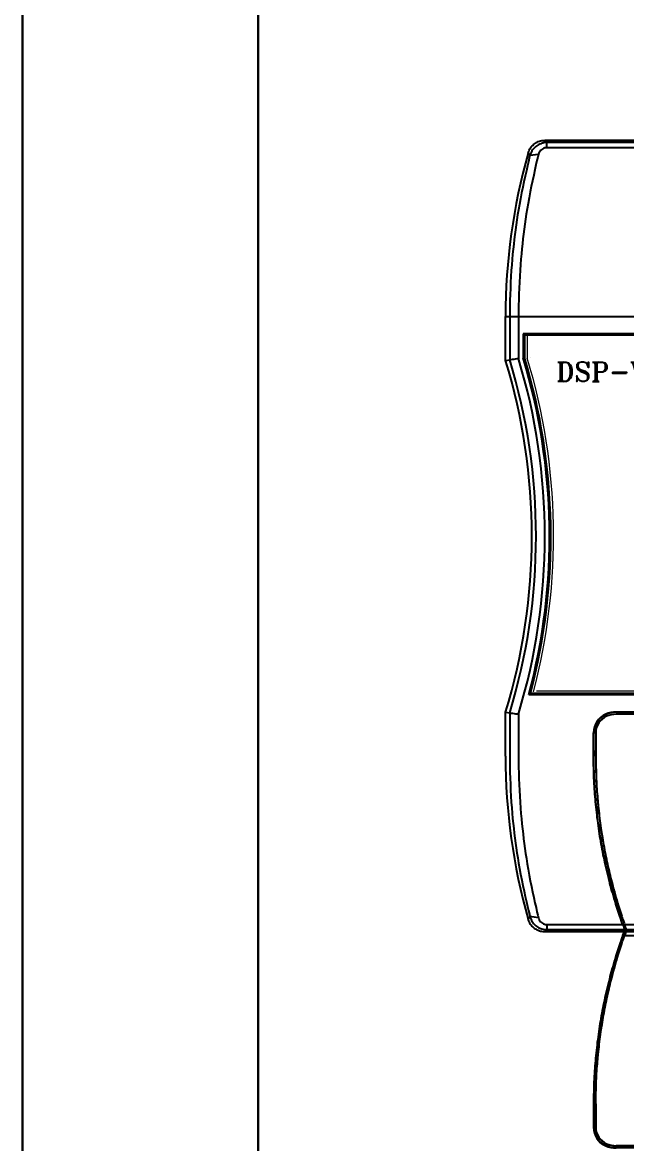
# Model space of a CAD drawing. Header units: millimetres. Extents: x 107 to 2900, y 85 to 3996.
# Drawn here: x 1027.7 to 1069.2, y 2928.8 to 3006.3 of the extents above; entities that cross this region are included whole.
import ezdxf
from ezdxf.lldxf.tags import DXFTag

# ---------------------------------------------------------------- set-up
doc = ezdxf.new("R2010")
doc.units = ezdxf.units.MM
doc.layers.add('2', color=7, linetype='Continuous')
doc.layers.add('DEFAULT_2', color=8, linetype='HIDDEN')
doc.styles.add('STYLE2', font='romant.shx')
tags = doc.linetypes.add('HIDDEN', pattern=[0.375, 0.25, -0.125]).pattern_tags.tags
tags[6:7] = [DXFTag(74, 4), DXFTag(75, 0), DXFTag(340, '0'), DXFTag(46, 1.0), DXFTag(50, 0.0), DXFTag(44, 0.0), DXFTag(45, 0.0)]
tags[4:5] = [DXFTag(74, 4), DXFTag(75, 0), DXFTag(340, '0'), DXFTag(46, 1.0), DXFTag(50, 0.0), DXFTag(44, 0.0), DXFTag(45, 0.0)]

msp = doc.modelspace()

# ---------------------------------------------------------------- linework, layer by layer
at = {"color": 0, "lineweight": 30}
for p, q in [((1027.699, 3035.344), (1027.699, 2928.723)), ((1043.894, 3019.149), (1043.894, 2986.758)), ((1043.894, 2986.758), (1043.894, 2928.723))]:
    msp.add_line(p, q, dxfattribs=at)
at = {"color": 7, "linetype": 'Continuous'}
for p, q in [((1063.597, 2998.193), (1130.718, 2998.193)), ((1130.599, 2998.036), (1063.717, 2998.036)), ((1063.717, 2997.683), (1063.717, 2998.036)), ((1063.143, 2997.221), (1062.562, 2997.142)), ((1130.599, 2997.683), (1063.717, 2997.683)), ((1060.88, 2986.089), (1133.435, 2986.089)), ((1060.88, 2983.066), (1060.88, 2986.089)), ((1061.167, 2986.089), (1061.167, 2983.109)), ((1061.771, 2986.089), (1061.771, 2983.199)), ((1132.226, 2984.88), (1062.09, 2984.88)), ((1062.09, 2984.88), (1062.09, 2983.246)), ((1132.213, 2984.867), (1062.102, 2984.867)), ((1062.102, 2984.867), (1062.102, 2983.248)), ((1132.135, 2984.789), (1062.18, 2984.789)), ((1062.18, 2984.789), (1062.18, 2983.259)), ((1060.88, 2983.066), (1061.167, 2983.109)), ((1062.487, 2960.102), (1062.503, 2960.115)), ((1062.487, 2960.102), (1079.206, 2960.102)), ((1079.208, 2960.115), (1062.503, 2960.115)), ((1062.605, 2960.193), (1079.22, 2960.193)), ((1060.88, 2958.881), (1061.167, 2958.838)), ((1060.88, 2955.858), (1060.88, 2958.881)), ((1061.167, 2958.838), (1061.167, 2955.858)), ((1061.771, 2958.748), (1061.771, 2955.858)), ((1067.763, 2958.743), (1067.771, 2958.723)), ((1068.486, 2958.893), (1068.486, 2958.872)), ((1079.019, 2958.893), (1068.486, 2958.893)), ((1079.016, 2958.872), (1068.486, 2958.872)), ((1078.996, 2958.743), (1068.486, 2958.743)), ((1066.927, 2955.858), (1066.927, 2957.467)), ((1066.948, 2957.484), (1067.085, 2957.484)), ((1067.076, 2955.858), (1067.076, 2957.467)), ((1066.948, 2955.858), (1066.948, 2956.241)), ((1068.472, 2945.75), (1068.582, 2945.75)), ((1068.601, 2945.342), (1068.714, 2945.342)), ((1068.65, 2945.168), (1068.74, 2945.259)), ((1068.74, 2944.885), (1068.741, 2945.259)), ((1063.143, 2944.751), (1062.562, 2944.829)), ((1130.719, 2943.777), (1063.597, 2943.777)), ((1063.717, 2944.289), (1063.717, 2943.936)), ((1063.717, 2944.289), (1068.935, 2944.289)), ((1063.717, 2943.936), (1069.07, 2943.936)), ((1068.925, 2944.352), (1069.044, 2944.352)), ((1068.954, 2944.282), (1068.965, 2944.275)), ((1068.967, 2944.268), (1069.061, 2944.268)), ((1069.056, 2944.023), (1069.158, 2944.023)), ((1069.056, 2943.795), (1069.158, 2943.795)), ((1069.061, 2944.289), (1125.254, 2944.289)), ((1069.108, 2943.935), (1125.207, 2943.935)), ((1069.108, 2943.882), (1125.207, 2943.882)), ((1068.74, 2942.933), (1068.741, 2942.559)), ((1068.925, 2943.466), (1069.044, 2943.466)), ((1068.954, 2943.535), (1068.965, 2943.543)), ((1068.967, 2943.549), (1069.061, 2943.549)), ((1069.061, 2943.529), (1125.254, 2943.529)), ((1068.601, 2942.476), (1068.714, 2942.476)), ((1068.65, 2942.649), (1068.74, 2942.559)), ((1068.472, 2942.068), (1068.582, 2942.068)), ((1066.927, 2931.96), (1066.927, 2930.351)), ((1066.948, 2931.96), (1066.948, 2931.577)), ((1067.076, 2931.96), (1067.076, 2930.351)), ((1066.948, 2930.334), (1067.085, 2930.334)), ((1067.763, 2929.075), (1067.771, 2929.095)), ((1078.996, 2929.075), (1068.486, 2929.075)), ((1079.016, 2928.946), (1068.486, 2928.946)), ((1068.486, 2928.925), (1068.486, 2928.946)), ((1079.019, 2928.925), (1068.486, 2928.925))]:
    msp.add_line(p, q, dxfattribs=at)
at = {"color": 7, "lineweight": 20}
for p, q in [((1062.38, 2984.734), (1062.38, 2983.214)), ((1132.131, 2984.789), (1062.6, 2984.789)), ((1063.021, 2960.342), (1079.536, 2960.342))]:
    msp.add_line(p, q, dxfattribs=at)
at = {"color": 7, "linetype": 'Continuous'}
for centre, radius, start, end in [((1102.175, 2986.089), 41.295, 164.22695, 180), ((1021.479, 2970.973), 42.106, 343.12119, 16.87881), ((1021.479, 2970.973), 42.424, 345.15231, 16.81483), ((1021.479, 2970.973), 42.437, 345.17453, 16.8123), ((1021.479, 2970.973), 42.515, 345.3111, 16.79676), ((1021.479, 2970.973), 41.215, 342.93847, 17.06153), ((1021.479, 2970.973), 41.502, 342.99797, 17.00203), ((1068.317, 2957.467), 1.391, 113.48558, 180), ((1068.317, 2957.467), 1.37, 113.48558, 179.29354), ((1068.317, 2957.467), 1.241, 113.48558, 180), ((1068.486, 2957.079), 1.814, 90, 113.48558), ((1068.486, 2957.079), 1.793, 90, 113.48558), ((1068.486, 2957.079), 1.664, 90, 113.48558), ((1102.016, 2955.858), 41.136, 180, 195.80199), ((1068.317, 2930.351), 1.391, 180, 246.51442), ((1068.317, 2930.351), 1.37, 180.70646, 246.51442), ((1068.317, 2930.351), 1.241, 180, 246.51442), ((1068.486, 2930.739), 1.814, 246.51442, 270), ((1068.486, 2930.739), 1.793, 246.51442, 270), ((1068.486, 2930.739), 1.664, 246.51442, 270)]:
    msp.add_arc(centre, radius, start, end, dxfattribs=at)
for points, knots in [([(1062.435, 2997.314), (1062.448, 2997.359), (1062.554, 2997.633), (1062.736, 2997.849), (1063.001, 2998.049), (1063.258, 2998.166), (1063.551, 2998.193), (1063.597, 2998.193)], [0, 0, 0, 0, 0.309164, 0.624186, 0.935247, 1.250962, 1.560138, 1.560138, 1.560138, 1.560138]), ([(1063.717, 2998.036), (1063.701, 2998.036), (1063.513, 2998.029), (1063.308, 2997.974), (1063.012, 2997.826), (1062.776, 2997.591), (1062.641, 2997.388), (1062.569, 2997.169), (1062.562, 2997.142)], [0, 0, 0, 0, 0.107339, 0.420753, 0.738533, 1.059898, 1.384726, 1.56634, 1.56634, 1.56634, 1.56634]), ([(1063.717, 2998.036), (1063.708, 2998.048), (1063.657, 2998.115), (1063.606, 2998.182), (1063.597, 2998.193)], [0, 0, 0, 0, 0.0990278, 0.1979025, 0.1979025, 0.1979025, 0.1979025]), ([(1062.562, 2997.142), (1062.464, 2996.761), (1061.878, 2994.27), (1061.511, 2991.716), (1061.22, 2989.109), (1061.167, 2986.499), (1061.167, 2986.089)], [0, 0, 0, 0, 2.624806, 5.53348, 8.432124, 11.168098, 11.168098, 11.168098, 11.168098]), ([(1063.143, 2997.221), (1063.047, 2996.836), (1062.471, 2994.328), (1062.109, 2991.755), (1061.823, 2989.13), (1061.771, 2986.502), (1061.771, 2986.089)], [0, 0, 0, 0, 2.640731, 5.568432, 8.487018, 11.242263, 11.242263, 11.242263, 11.242263]), ([(1062.562, 2997.142), (1062.552, 2997.155), (1062.498, 2997.228), (1062.445, 2997.301), (1062.435, 2997.314)], [0, 0, 0, 0, 0.1068289, 0.2134868, 0.2134868, 0.2134868, 0.2134868]), ([(1063.717, 2997.683), (1063.709, 2997.683), (1063.615, 2997.68), (1063.512, 2997.651), (1063.365, 2997.574), (1063.248, 2997.452), (1063.181, 2997.347), (1063.147, 2997.234), (1063.143, 2997.221)], [0, 0, 0, 0, 0.0536882, 0.2104123, 0.3699362, 0.5325342, 0.6984454, 0.7918274, 0.7918274, 0.7918274, 0.7918274]), ([(1061.167, 2983.109), (1061.197, 2983.113), (1061.39, 2983.142), (1061.547, 2983.166), (1061.741, 2983.194), (1061.771, 2983.199)], [0, 0, 0, 0, 0.2029649, 0.4064492, 0.6104534, 0.6104534, 0.6104534, 0.6104534]), ([(1061.167, 2958.838), (1061.197, 2958.834), (1061.39, 2958.805), (1061.547, 2958.781), (1061.741, 2958.753), (1061.771, 2958.748)], [0, 0, 0, 0, 0.2029649, 0.4064492, 0.6104534, 0.6104534, 0.6104534, 0.6104534]), ([(1066.939, 2957.467), (1066.939, 2957.468), (1066.938, 2957.474), (1066.942, 2957.475), (1066.942, 2957.475)], [0, 0, 0, 0, 0.007391104, 0.009223005, 0.009223005, 0.009223005, 0.009223005]), ([(1066.948, 2957.484), (1066.947, 2957.484), (1066.944, 2957.481), (1066.942, 2957.478), (1066.941, 2957.478)], [0, 0, 0, 0, 0.004632051, 0.009261733, 0.009261733, 0.009261733, 0.009261733]), ([(1061.167, 2955.858), (1061.167, 2955.447), (1061.221, 2952.831), (1061.514, 2950.216), (1061.883, 2947.672), (1062.466, 2945.203), (1062.562, 2944.829)], [0, 0, 0, 0, 2.740306, 5.64973, 8.569667, 11.14446, 11.14446, 11.14446, 11.14446]), ([(1061.771, 2955.858), (1061.771, 2955.444), (1061.824, 2952.81), (1062.112, 2950.176), (1062.475, 2947.616), (1063.049, 2945.128), (1063.143, 2944.751)], [0, 0, 0, 0, 2.759446, 5.688709, 8.627554, 11.217795, 11.217795, 11.217795, 11.217795]), ([(1068.935, 2944.289), (1068.86, 2944.498), (1068.414, 2945.807), (1068.061, 2947.077), (1067.702, 2948.549), (1067.423, 2949.984), (1067.202, 2951.427), (1067.044, 2952.93), (1066.948, 2954.247), (1066.927, 2955.634), (1066.927, 2955.858)], [0, 0, 0, 0, 1.479932, 2.956353, 4.429355, 5.898619, 7.364781, 8.832871, 10.308865, 11.798847, 11.798847, 11.798847, 11.798847]), ([(1068.472, 2945.75), (1068.408, 2945.959), (1068.025, 2947.268), (1067.731, 2948.535), (1067.439, 2950.01), (1067.223, 2951.433), (1067.065, 2952.936), (1066.969, 2954.249), (1066.948, 2955.635), (1066.948, 2955.858)], [0, 0, 0, 0, 1.458089, 2.915822, 4.373722, 5.833182, 7.298035, 8.772224, 10.25974, 10.25974, 10.25974, 10.25974]), ([(1067.076, 2955.858), (1067.076, 2955.633), (1067.098, 2954.232), (1067.195, 2952.9), (1067.354, 2951.38), (1067.576, 2949.931), (1067.853, 2948.503), (1068.205, 2947.049), (1068.551, 2945.793), (1068.988, 2944.497), (1069.061, 2944.289)], [0, 0, 0, 0, 1.499735, 2.996607, 4.485017, 5.959283, 7.418143, 8.870017, 10.325201, 11.793495, 11.793495, 11.793495, 11.793495]), ([(1062.562, 2944.829), (1062.552, 2944.816), (1062.498, 2944.742), (1062.444, 2944.669), (1062.435, 2944.656)], [0, 0, 0, 0, 0.1071626, 0.2141514, 0.2141514, 0.2141514, 0.2141514]), ([(1063.597, 2943.777), (1063.55, 2943.777), (1063.258, 2943.805), (1063.001, 2943.921), (1062.736, 2944.122), (1062.554, 2944.337), (1062.448, 2944.611), (1062.435, 2944.656)], [0, 0, 0, 0, 0.309042, 0.624126, 0.935075, 1.250486, 1.559533, 1.559533, 1.559533, 1.559533]), ([(1062.562, 2944.829), (1062.566, 2944.811), (1062.625, 2944.621), (1062.738, 2944.431), (1062.963, 2944.183), (1063.249, 2944.021), (1063.473, 2943.947), (1063.692, 2943.936), (1063.717, 2943.936)], [0, 0, 0, 0, 0.119583, 0.444522, 0.765966, 1.08377, 1.398057, 1.565766, 1.565766, 1.565766, 1.565766]), ([(1063.143, 2944.751), (1063.145, 2944.742), (1063.174, 2944.644), (1063.229, 2944.546), (1063.34, 2944.417), (1063.483, 2944.333), (1063.595, 2944.295), (1063.704, 2944.289), (1063.717, 2944.289)], [0, 0, 0, 0, 0.0615281, 0.2277815, 0.3907053, 0.5504435, 0.7076621, 0.7915316, 0.7915316, 0.7915316, 0.7915316]), ([(1068.763, 2944.814), (1068.754, 2944.842), (1068.705, 2944.991), (1068.658, 2945.14), (1068.651, 2945.164)], [0, 0, 0, 0, 0.1993276, 0.3677964, 0.3677964, 0.3677964, 0.3677964]), ([(1063.717, 2943.936), (1063.708, 2943.924), (1063.657, 2943.857), (1063.606, 2943.789), (1063.597, 2943.777)], [0, 0, 0, 0, 0.0993738, 0.1985982, 0.1985982, 0.1985982, 0.1985982]), ([(1068.954, 2944.282), (1068.95, 2944.285), (1068.939, 2944.316), (1068.929, 2944.346), (1068.927, 2944.352)], [0, 0, 0, 0, 0.02894416, 0.07503897, 0.07503897, 0.07503897, 0.07503897]), ([(1069.19, 2943.936), (1069.184, 2943.953), (1069.142, 2944.066), (1069.108, 2944.158), (1069.067, 2944.271), (1069.061, 2944.289)], [0, 0, 0, 0, 0.1254027, 0.2508593, 0.3763696, 0.3763696, 0.3763696, 0.3763696]), ([(1069.19, 2943.882), (1069.184, 2943.865), (1069.142, 2943.752), (1069.108, 2943.66), (1069.067, 2943.546), (1069.061, 2943.529)], [0, 0, 0, 0, 0.1254027, 0.2508593, 0.3763696, 0.3763696, 0.3763696, 0.3763696]), ([(1069.083, 2943.9), (1069.085, 2943.903), (1069.096, 2943.918), (1069.106, 2943.933), (1069.108, 2943.935)], [0, 0, 0, 0, 0.02182791, 0.043651, 0.043651, 0.043651, 0.043651]), ([(1069.083, 2943.918), (1069.085, 2943.915), (1069.096, 2943.9), (1069.106, 2943.885), (1069.108, 2943.882)], [0, 0, 0, 0, 0.02182791, 0.043651, 0.043651, 0.043651, 0.043651]), ([(1068.935, 2943.529), (1068.86, 2943.32), (1068.414, 2942.011), (1068.061, 2940.741), (1067.702, 2939.269), (1067.423, 2937.834), (1067.202, 2936.391), (1067.044, 2934.888), (1066.948, 2933.571), (1066.927, 2932.183), (1066.927, 2931.96)], [0, 0, 0, 0, 1.479932, 2.956353, 4.429355, 5.898619, 7.364781, 8.832871, 10.308865, 11.798847, 11.798847, 11.798847, 11.798847]), ([(1067.076, 2931.96), (1067.076, 2932.185), (1067.098, 2933.586), (1067.195, 2934.917), (1067.354, 2936.438), (1067.576, 2937.887), (1067.853, 2939.314), (1068.205, 2940.769), (1068.551, 2942.025), (1068.988, 2943.321), (1069.061, 2943.529)], [0, 0, 0, 0, 1.499735, 2.996607, 4.485017, 5.959283, 7.418143, 8.870017, 10.325201, 11.793495, 11.793495, 11.793495, 11.793495]), ([(1068.763, 2943.004), (1068.754, 2942.975), (1068.705, 2942.827), (1068.658, 2942.678), (1068.651, 2942.653)], [0, 0, 0, 0, 0.1993276, 0.3677964, 0.3677964, 0.3677964, 0.3677964]), ([(1068.954, 2943.535), (1068.95, 2943.533), (1068.939, 2943.502), (1068.929, 2943.472), (1068.927, 2943.465)], [0, 0, 0, 0, 0.02894416, 0.07503897, 0.07503897, 0.07503897, 0.07503897]), ([(1068.472, 2942.068), (1068.408, 2941.859), (1068.025, 2940.55), (1067.731, 2939.283), (1067.439, 2937.808), (1067.223, 2936.385), (1067.065, 2934.882), (1066.969, 2933.569), (1066.948, 2932.183), (1066.948, 2931.96)], [0, 0, 0, 0, 1.458089, 2.915822, 4.373722, 5.833182, 7.298035, 8.772224, 10.25974, 10.25974, 10.25974, 10.25974]), ([(1066.939, 2930.351), (1066.939, 2930.349), (1066.938, 2930.344), (1066.942, 2930.342), (1066.942, 2930.342)], [0, 0, 0, 0, 0.007391104, 0.009223005, 0.009223005, 0.009223005, 0.009223005]), ([(1066.948, 2930.334), (1066.947, 2930.334), (1066.944, 2930.337), (1066.942, 2930.34), (1066.941, 2930.34)], [0, 0, 0, 0, 0.004632051, 0.009261733, 0.009261733, 0.009261733, 0.009261733])]:
    msp.add_open_spline(points, degree=3, knots=knots, dxfattribs=at)
at = {"color": 7, "lineweight": 20}
msp.add_open_spline([(1062.801, 2960.287), (1064.777, 2967.822), (1064.631, 2975.756), (1062.38, 2983.214)], degree=3, dxfattribs=at)
at = {"color": 7, "linetype": 'Continuous'}
for points in [[(1068.606, 2945.326), (1068.586, 2945.389), (1068.492, 2945.686), (1068.472, 2945.75)], [(1068.618, 2945.276), (1068.616, 2945.284), (1068.607, 2945.318), (1068.606, 2945.326)], [(1068.651, 2945.164), (1068.646, 2945.181), (1068.624, 2945.26), (1068.618, 2945.276)], [(1068.927, 2944.352), (1068.925, 2944.357), (1068.916, 2944.377), (1068.914, 2944.381)], [(1068.935, 2944.289), (1068.937, 2944.283), (1068.948, 2944.254), (1068.951, 2944.247)], [(1068.951, 2944.247), (1068.955, 2944.236), (1068.975, 2944.183), (1068.98, 2944.171)], [(1068.951, 2943.57), (1068.955, 2943.582), (1068.975, 2943.635), (1068.98, 2943.647)], [(1068.971, 2944.257), (1068.97, 2944.259), (1068.966, 2944.272), (1068.965, 2944.275)], [(1068.984, 2944.22), (1068.982, 2944.225), (1068.973, 2944.251), (1068.971, 2944.257)], [(1068.98, 2944.171), (1068.986, 2944.153), (1069.018, 2944.071), (1069.025, 2944.053)], [(1068.98, 2943.647), (1068.986, 2943.664), (1069.018, 2943.747), (1069.025, 2943.765)], [(1069.025, 2944.107), (1069.019, 2944.124), (1068.991, 2944.203), (1068.984, 2944.22)], [(1069.025, 2943.711), (1069.019, 2943.694), (1068.991, 2943.615), (1068.984, 2943.598)], [(1069.056, 2944.023), (1069.052, 2944.036), (1069.03, 2944.094), (1069.025, 2944.107)], [(1069.025, 2944.053), (1069.031, 2944.036), (1069.063, 2943.953), (1069.07, 2943.936)], [(1069.025, 2943.765), (1069.031, 2943.782), (1069.063, 2943.865), (1069.07, 2943.882)], [(1069.056, 2943.795), (1069.052, 2943.782), (1069.03, 2943.723), (1069.025, 2943.711)], [(1069.082, 2943.953), (1069.078, 2943.963), (1069.06, 2944.013), (1069.056, 2944.023)], [(1069.082, 2943.865), (1069.078, 2943.854), (1069.06, 2943.805), (1069.056, 2943.795)], [(1069.07, 2943.936), (1069.072, 2943.933), (1069.081, 2943.921), (1069.083, 2943.918)], [(1069.07, 2943.882), (1069.072, 2943.885), (1069.081, 2943.897), (1069.083, 2943.9)], [(1069.101, 2943.902), (1069.098, 2943.91), (1069.085, 2943.945), (1069.082, 2943.953)], [(1069.101, 2943.915), (1069.098, 2943.908), (1069.085, 2943.873), (1069.082, 2943.865)], [(1069.108, 2943.935), (1069.107, 2943.932), (1069.102, 2943.918), (1069.101, 2943.915)], [(1069.108, 2943.882), (1069.107, 2943.885), (1069.102, 2943.899), (1069.101, 2943.902)], [(1068.927, 2943.465), (1068.925, 2943.461), (1068.916, 2943.441), (1068.914, 2943.437)], [(1068.935, 2943.529), (1068.937, 2943.535), (1068.948, 2943.564), (1068.951, 2943.57)], [(1068.971, 2943.561), (1068.97, 2943.558), (1068.966, 2943.546), (1068.965, 2943.543)], [(1068.984, 2943.598), (1068.982, 2943.593), (1068.973, 2943.567), (1068.971, 2943.561)], [(1068.606, 2942.492), (1068.586, 2942.428), (1068.492, 2942.132), (1068.472, 2942.068)], [(1068.618, 2942.541), (1068.616, 2942.534), (1068.607, 2942.499), (1068.606, 2942.492)], [(1068.651, 2942.653), (1068.646, 2942.637), (1068.624, 2942.558), (1068.618, 2942.541)]]:
    msp.add_open_spline(points, degree=3, dxfattribs=at)
at = {"layer": '2', "color": 7, "lineweight": 20}
msp.add_open_spline([(1062.603, 2983.269), (1062.603, 2983.267), (1062.602, 2983.265), (1062.6, 2983.265), (1062.597, 2983.265), (1062.596, 2983.267), (1062.596, 2983.269), (1062.596, 2983.271), (1062.597, 2983.273), (1062.6, 2983.273), (1062.602, 2983.273), (1062.603, 2983.271), (1062.603, 2983.269)], degree=3, knots=[0, 0, 0, 0, 1, 1, 1, 2, 2, 2, 3, 3, 3, 4, 4, 4, 4], dxfattribs=at)
at = {"layer": 'DEFAULT_2', "color": 8, "linetype": 'HIDDEN'}
for p, q in [((1061.618, 2983.176), (1061.623, 2983.177)), ((1061.668, 2983.184), (1061.676, 2983.185)), ((1061.618, 2958.771), (1061.623, 2958.77)), ((1061.668, 2958.763), (1061.676, 2958.762)), ((1067.823, 2958.605), (1067.825, 2958.6)), ((1068.486, 2958.737), (1068.486, 2958.743)), ((1078.995, 2958.737), (1068.486, 2958.737)), ((1066.927, 2957.467), (1066.939, 2957.467)), ((1067.076, 2957.467), (1067.083, 2957.467)), ((1067.083, 2957.467), (1067.083, 2955.858)), ((1067.085, 2957.484), (1067.107, 2957.505)), ((1067.085, 2957.484), (1067.085, 2956.241)), ((1063.243, 2944.515), (1063.247, 2944.52)), ((1068.62, 2945.138), (1068.65, 2945.168)), ((1068.62, 2942.68), (1068.65, 2942.649)), ((1067.083, 2930.351), (1067.083, 2931.96)), ((1067.085, 2930.334), (1067.085, 2931.577)), ((1066.927, 2930.351), (1066.939, 2930.351)), ((1067.076, 2930.351), (1067.083, 2930.351)), ((1067.085, 2930.334), (1067.107, 2930.313)), ((1067.823, 2929.212), (1067.825, 2929.218)), ((1078.995, 2929.081), (1068.486, 2929.081)), ((1068.486, 2929.081), (1068.486, 2929.075))]:
    msp.add_line(p, q, dxfattribs=at)
for centre, radius, start, end in [((1068.317, 2957.467), 1.235, 113.48558, 180), ((1068.486, 2957.079), 1.658, 90, 113.48558), ((1068.317, 2930.351), 1.235, 180, 246.51442), ((1068.486, 2930.739), 1.658, 246.51442, 270)]:
    msp.add_arc(centre, radius, start, end, dxfattribs=at)
for points, knots in [([(1066.931, 2957.039), (1066.931, 2957.062), (1066.932, 2957.193), (1066.934, 2957.31), (1066.935, 2957.393), (1066.939, 2957.459), (1066.939, 2957.467)], [0, 0, 0, 0, 0.1527976, 0.2812656, 0.3755977, 0.4284884, 0.4284884, 0.4284884, 0.4284884]), ([(1067.083, 2955.858), (1067.083, 2955.652), (1067.101, 2954.368), (1067.182, 2953.148), (1067.316, 2951.752), (1067.503, 2950.42), (1067.736, 2949.109), (1068.031, 2947.776), (1068.319, 2946.63), (1068.681, 2945.448), (1068.741, 2945.258)], [0, 0, 0, 0, 1.373858, 2.745426, 4.110196, 5.463132, 6.801299, 8.127024, 9.447598, 10.770933, 10.770933, 10.770933, 10.770933]), ([(1068.763, 2944.814), (1068.764, 2944.813), (1068.766, 2944.805), (1068.769, 2944.798), (1068.769, 2944.796)], [0, 0, 0, 0, 0.00937008, 0.01874015, 0.01874015, 0.01874015, 0.01874015]), ([(1068.763, 2943.004), (1068.764, 2943.005), (1068.766, 2943.013), (1068.769, 2943.02), (1068.769, 2943.022)], [0, 0, 0, 0, 0.00937008, 0.01874015, 0.01874015, 0.01874015, 0.01874015]), ([(1067.083, 2931.96), (1067.083, 2932.166), (1067.101, 2933.45), (1067.182, 2934.67), (1067.316, 2936.066), (1067.503, 2937.397), (1067.736, 2938.709), (1068.031, 2940.042), (1068.319, 2941.188), (1068.681, 2942.37), (1068.741, 2942.559)], [0, 0, 0, 0, 1.373858, 2.745426, 4.110196, 5.463132, 6.801299, 8.127024, 9.447598, 10.770933, 10.770933, 10.770933, 10.770933]), ([(1066.931, 2930.779), (1066.931, 2930.756), (1066.932, 2930.625), (1066.934, 2930.507), (1066.935, 2930.425), (1066.939, 2930.358), (1066.939, 2930.351)], [0, 0, 0, 0, 0.1527976, 0.2812656, 0.3755977, 0.4284884, 0.4284884, 0.4284884, 0.4284884])]:
    msp.add_open_spline(points, degree=3, knots=knots, dxfattribs=at)
for points in [[(1068.472, 2945.75), (1068.471, 2945.753), (1068.466, 2945.769), (1068.465, 2945.773)], [(1068.472, 2942.068), (1068.471, 2942.064), (1068.466, 2942.049), (1068.465, 2942.045)]]:
    msp.add_open_spline(points, degree=3, dxfattribs=at)

# ---------------------------------------------------------------- texts
at = {"color": 0, "style": 'STYLE2'}
msp.add_text('DSP-VIP-RTM', height=1.32765, dxfattribs=at).set_placement((1064.362, 2981.623))

doc.saveas('drawing.dxf')
